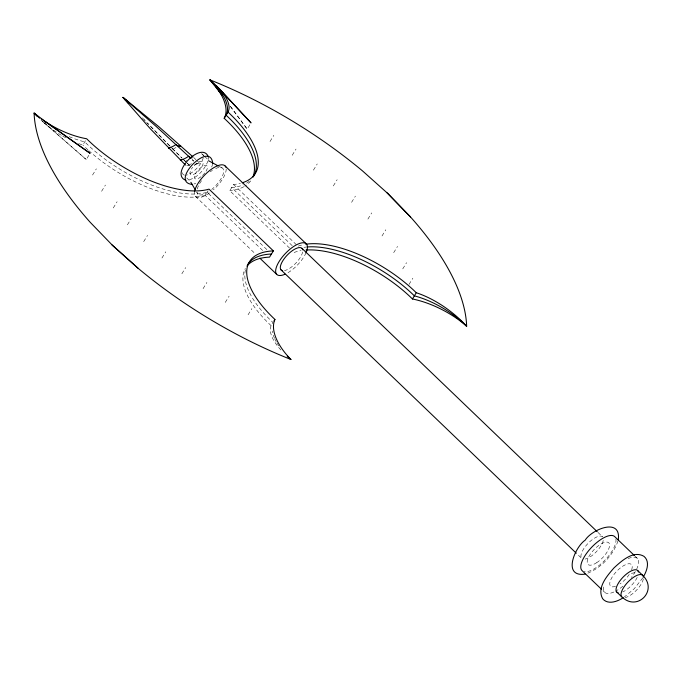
<?xml version="1.0" encoding="UTF-8"?>
<svg xmlns="http://www.w3.org/2000/svg" width="682" height="682" viewBox="0 0 682 682"><rect width="100%" height="100%" fill="white"/><g stroke="black" fill="none" stroke-linecap="round" stroke-linejoin="round"><path stroke-width="0.51" stroke-dasharray="3.41 2.56" d="M208.411 159.52L208.462 157.951M207.984 161.003C204.498 169.92 196.587 179.025 186.663 180.312M211.718 167.03L212.614 164.226M617.926 541.099C612.999 555.515 601.106 567.995 586.921 573.536M78.686 143.612A54.713 23.955 36 0 0 82.837 144.985L86.665 138.761M42.463 121.328L86.247 159.537L90.084 153.305M92.539 175.052L96.367 168.821M101.592 191.284L105.429 185.061M113.272 207.967L117.108 201.744M127.389 224.838L131.225 218.607M143.706 241.607L147.542 235.384M161.958 258.018L165.794 251.786M262.655 250.507L205.197 195.367L208.07 190.696M230.414 106.452L247.208 129.128L251.044 122.905M289.535 248.069L229.783 190.721L233.611 184.49A93.366 41.44 31.6 0 0 240.371 183.33M181.855 273.789L185.692 267.566M270.012 141.532L273.849 135.3M203.074 288.674L206.91 282.442M292.203 155.283L296.039 149.051M225.265 302.424L229.101 296.201M313.422 170.168L317.249 163.936M248.069 314.828L251.897 308.596M333.319 185.939L337.147 179.716M280.873 349.985A58.499 23.009 29.2 0 1 271.112 325.664L273.022 322.552A88.779 39.403 31.6 0 1 245.477 269.765M351.571 202.349L355.407 196.118M367.888 219.118L371.724 212.886M382.005 235.981L385.833 229.757M393.685 252.672L397.521 246.441M402.738 268.904L406.574 262.672M409.03 284.42L412.866 278.188M642.776 577.893L634.209 588.754L624.414 596.955M193.961 183.987L195.76 183.398M634.712 572.727L629.733 573.664A15.013 5.891 -46.2 0 1 619.981 583.92M219.101 166.391L222.801 168.377M40.954 119.981L43.333 122.061M44.134 122.76L86.247 159.537M635.172 556.273L637.44 558.447M598.003 532.454L602.615 536.879A15.013 5.891 -46.2 0 0 588.097 543.332A15.013 5.891 -46.2 0 0 581.661 558.37L577.049 553.946M202.631 154.482L204.071 155.863M204.796 156.562L207.686 159.332M233.611 184.49L297.966 246.253A88.779 39.403 31.6 0 1 303.831 244.574M292.22 245.691L231.701 187.61A93.366 41.44 31.6 0 0 243.15 184.89M193.773 157.61L195.956 159.707M196.689 160.406L199.604 163.211A21.014 8.252 -46.2 0 0 194.242 165.274M192.315 159.741L193.773 161.14M192.119 159.639L193.577 161.037M186.348 162.316L189.264 165.112M189.801 165.709L182.52 158.642M266.867 249.595L207.115 192.247A93.366 41.44 31.6 0 1 84.747 141.873A54.577 24.22 31.6 0 1 67.936 136.042M186.749 177.942L190.363 181.412M195.47 196.407L255.238 253.764M603.041 590.74L604.55 592.181M172.589 148.744L182 158.054M182.725 158.77L184.89 160.918M171.983 148.335A19.122 7.511 -46.2 0 1 173.075 149.29L181.796 157.917M169.963 146.093L149.401 125.173M170.688 146.818L172.853 149M169.46 145.641L147.474 123.203M146.647 122.317L148.71 124.456M142.325 117.833L144.533 120.126M144.064 119.665L145.402 121.055M230.363 106.332L247.208 129.128M196.74 192.213L197.806 194.012M278.827 345.834A58.362 25.899 31.6 0 1 276.67 342.475M276.193 341.648A58.362 25.899 31.6 0 1 274.906 339.193M274.531 338.383A58.362 25.899 31.6 0 1 272.195 331.017M205.197 195.367A93.366 41.44 31.6 0 1 88.677 150.526M87.918 149.835A93.366 41.44 31.6 0 1 82.837 144.985M65.736 137.738A54.713 23.955 36 0 1 62.241 135.778M61.371 135.258A54.713 23.955 36 0 1 44.731 123.331M271.112 325.664A88.779 39.403 31.6 0 1 245.341 268.452M303.933 247.344A88.779 39.403 31.6 0 1 305.894 247.089M294.138 252.476A88.779 39.403 31.6 0 1 301.06 250.609M249.177 181.344A93.366 41.44 31.6 0 1 246.637 183.126M250.678 180.909A93.366 41.44 31.6 0 1 244.719 186.237M243.789 186.766A93.366 41.44 31.6 0 1 229.783 190.721M201.326 153.782A13.964 5.482 -46.2 0 1 203.27 155.854M203.202 157.815A13.964 5.482 -46.2 0 1 186.322 175.138M184.438 175.172A13.964 5.482 -46.2 0 1 182.563 171.139M615.565 586.307A15.013 5.891 -46.2 0 1 611.004 579.248A15.013 5.891 -46.2 0 1 625.837 564.551A15.013 5.891 -46.2 0 1 631.259 570.757M628.131 558.618A23.563 9.25 -46.2 0 1 631.379 577.466M622.871 586.196A23.563 9.25 -46.2 0 1 615.573 591.175M613.851 592.01A23.563 9.25 -46.2 0 1 603.954 584.994M215.725 168.505A17.902 7.033 -46.2 0 1 223.534 172.657A17.902 7.033 -46.2 0 1 211.727 189.468M208.232 192.043A17.902 7.033 -46.2 0 1 196.979 192.247M197.234 189.008A17.902 7.033 -46.2 0 1 202.409 179.562M210.278 171.813A17.902 7.033 -46.2 0 1 212.375 170.347M615.914 539.078A23.563 9.25 -46.2 0 1 604.738 560.365A23.563 9.25 -46.2 0 1 584.15 571.661M643.331 578.95A15.013 5.891 -46.2 0 1 625.189 597.56M637.184 577.449A15.013 5.891 -46.2 0 1 622.692 591.95M302.62 251.982A15.013 5.891 -46.2 0 1 284.479 270.601M306.065 252.69A21.244 8.346 -46.2 0 1 286.645 273.448M226.194 168.983A21.244 8.346 -46.2 0 1 213.364 189.826M209.502 192.938A21.244 8.346 -46.2 0 1 194.6 191.327M603.229 540.468A15.013 5.891 -46.2 0 1 585.088 559.078M199.604 163.211A21.014 8.252 -46.2 0 1 196.092 163.066M186.74 165.649A21.014 8.252 -46.2 0 1 189.255 165.76M191.523 163.68A21.014 8.252 -46.2 0 1 186.766 165.615M186.936 160.534A21.014 8.252 -46.2 0 0 185.427 161.515A21.014 8.252 -46.2 0 0 184.225 160.466M173.075 149.29A19.122 7.511 -46.2 0 1 176.45 147.261M194.191 165.487A8.857 3.478 -46.2 0 1 203.185 163.348A8.857 3.478 -46.2 0 1 193.373 174.507A8.857 3.478 -46.2 0 1 192.674 167.209M201.037 176.723A8.857 3.478 -46.2 0 1 194.43 176.075A8.857 3.478 -46.2 0 1 203.765 165.828A8.857 3.478 -46.2 0 1 206.058 171.199M204.805 172.981A8.857 3.478 -46.2 0 1 201.608 176.263M596.648 562.718A15.013 5.891 -46.2 0 0 608.864 542.881A15.013 5.891 -46.2 0 0 589.649 555.276A15.013 5.891 -46.2 0 0 596.648 562.718"/><path stroke-width="1.02" d="M212.741 163.671C210.815 139.299 168.607 182.409 192.503 184.438M618.224 540.153C621.711 516.922 591.746 529.385 585.173 540.178C575.003 546.904 561.891 577.466 585.096 574.133M643.245 577.006C646.817 571.192 650.304 561.593 643.97 556.341C633.237 550.033 621.481 561.039 614.022 567.867C607.193 575.761 596.562 587.679 602.649 598.728C607.807 604.968 617.15 601.677 622.794 597.986M253.013 176.672A93.366 41.44 31.6 0 0 224.173 118.293L228.001 112.061A54.713 21.381 29.2 0 0 219.519 89.001L209.868 79.837A54.577 24.22 31.6 0 1 226.083 115.173A93.366 41.44 31.6 0 1 253.15 176.996M273.38 250.891A88.779 39.403 31.6 0 0 274.94 319.44A58.499 28.797 34.1 0 0 290.899 359.474A261.982 116.264 31.6 0 1 138.241 268.401L112.786 245.648L90.246 222.341A261.982 116.264 31.6 0 1 34.1 113.041L45.643 121.839A54.713 24.484 27.2 0 0 86.665 138.761A93.366 41.44 31.6 0 0 209.024 189.136L273.38 250.891L269.552 257.123A88.779 39.403 31.6 0 0 246.935 266.108M273.985 320.992L274.94 319.44M306.013 250.03A88.779 39.403 31.6 0 1 412.448 298.972L416.276 292.74A58.499 25.703 35.9 0 1 466.659 326.269A261.982 116.264 31.6 0 0 410.513 216.97L387.981 193.662L362.517 170.909A261.982 116.264 31.6 0 0 209.868 79.837L222.255 95.361M111.959 244.855L138.241 268.401M387.103 192.887L410.513 216.97M185.913 180.321C168.778 174.098 202.094 139.699 208.496 157.167M208.556 160.722L218.428 166.033M623.237 598.097C637.96 610.373 656.655 591.175 644.013 576.784M41.551 119.009L90.084 153.305L45.643 121.839M123.084 97.381L159.238 127.057L192.997 156.911M190.858 158.343L155.846 126.153L123.007 97.364L128.6 103.4M634.422 555.557L614.832 536.751A23.563 9.25 -46.2 0 0 592.036 546.879A23.563 9.25 -46.2 0 0 581.942 570.493L601.533 589.291M225.128 165.982L306.354 243.934M301.998 248.393L597.236 531.713M637.713 570.561L642.717 575.361M185.436 165.044L150.304 128.745L122.888 97.424M281.052 269.884L576.281 553.204M616.767 592.053L621.762 596.852M259.842 258.171L276.696 274.352M37.399 116.537L34.1 113.041A54.577 24.22 31.6 0 0 39.744 118.225M216.612 85.941L251.044 122.905L219.519 89.001M216.015 86.912L221.087 93.852M190.892 182.316L195.146 189.511M247.745 264.531A88.779 39.403 31.6 0 1 271.462 254.011M287.25 356.328A58.499 23.009 29.2 0 0 290.899 359.474A58.362 25.899 31.6 0 1 287.403 356.089M305.851 244.224A88.779 39.403 31.6 0 1 416.276 292.74M218.598 90.493A54.713 27.067 34.2 0 1 224.173 118.293M306.909 246.995A88.779 39.403 31.6 0 1 414.358 295.852A58.362 25.899 31.6 0 1 466.659 326.269A58.499 26.095 27.3 0 0 412.448 298.972M228.001 112.061A93.366 41.44 31.6 0 1 242.246 182.793M623.169 597.603A15.013 5.891 -46.2 0 1 628.19 581.806A15.013 5.891 -46.2 0 1 643.399 576.844M618.165 592.803A15.013 5.891 -46.2 0 1 623.195 577.015A15.013 5.891 -46.2 0 1 638.403 572.045M282.459 270.635A15.013 5.891 -46.2 0 1 287.48 254.846A15.013 5.891 -46.2 0 1 302.689 249.876M285.093 274.198A21.244 8.346 -46.2 0 1 276.994 265.596A21.244 8.346 -46.2 0 1 297.966 244.088A21.244 8.346 -46.2 0 1 306.065 252.69M194.6 191.327A21.244 8.346 -46.2 0 1 209.996 170.27A21.244 8.346 -46.2 0 1 225.904 167.269M181.472 160.006A21.014 8.252 -46.2 0 0 180.329 160.151A21.014 8.252 -46.2 0 0 188.675 156.246A21.014 8.252 -46.2 0 0 192.102 157.781M169.477 147.909A19.122 7.511 -46.2 0 0 168.437 148.045A19.122 7.511 -46.2 0 0 176.033 144.49A19.122 7.511 -46.2 0 0 180.67 145.735A19.122 7.511 -46.2 0 0 178.965 146.195M128.48 101.771A2.464 0.963 -46.2 0 1 127.884 101.609M125.309 99.87A1.228 0.486 -46.2 0 0 125.011 99.794A1.228 0.486 -46.2 0 0 125.497 99.563A1.228 0.486 -46.2 0 0 125.795 99.649"/></g></svg>
